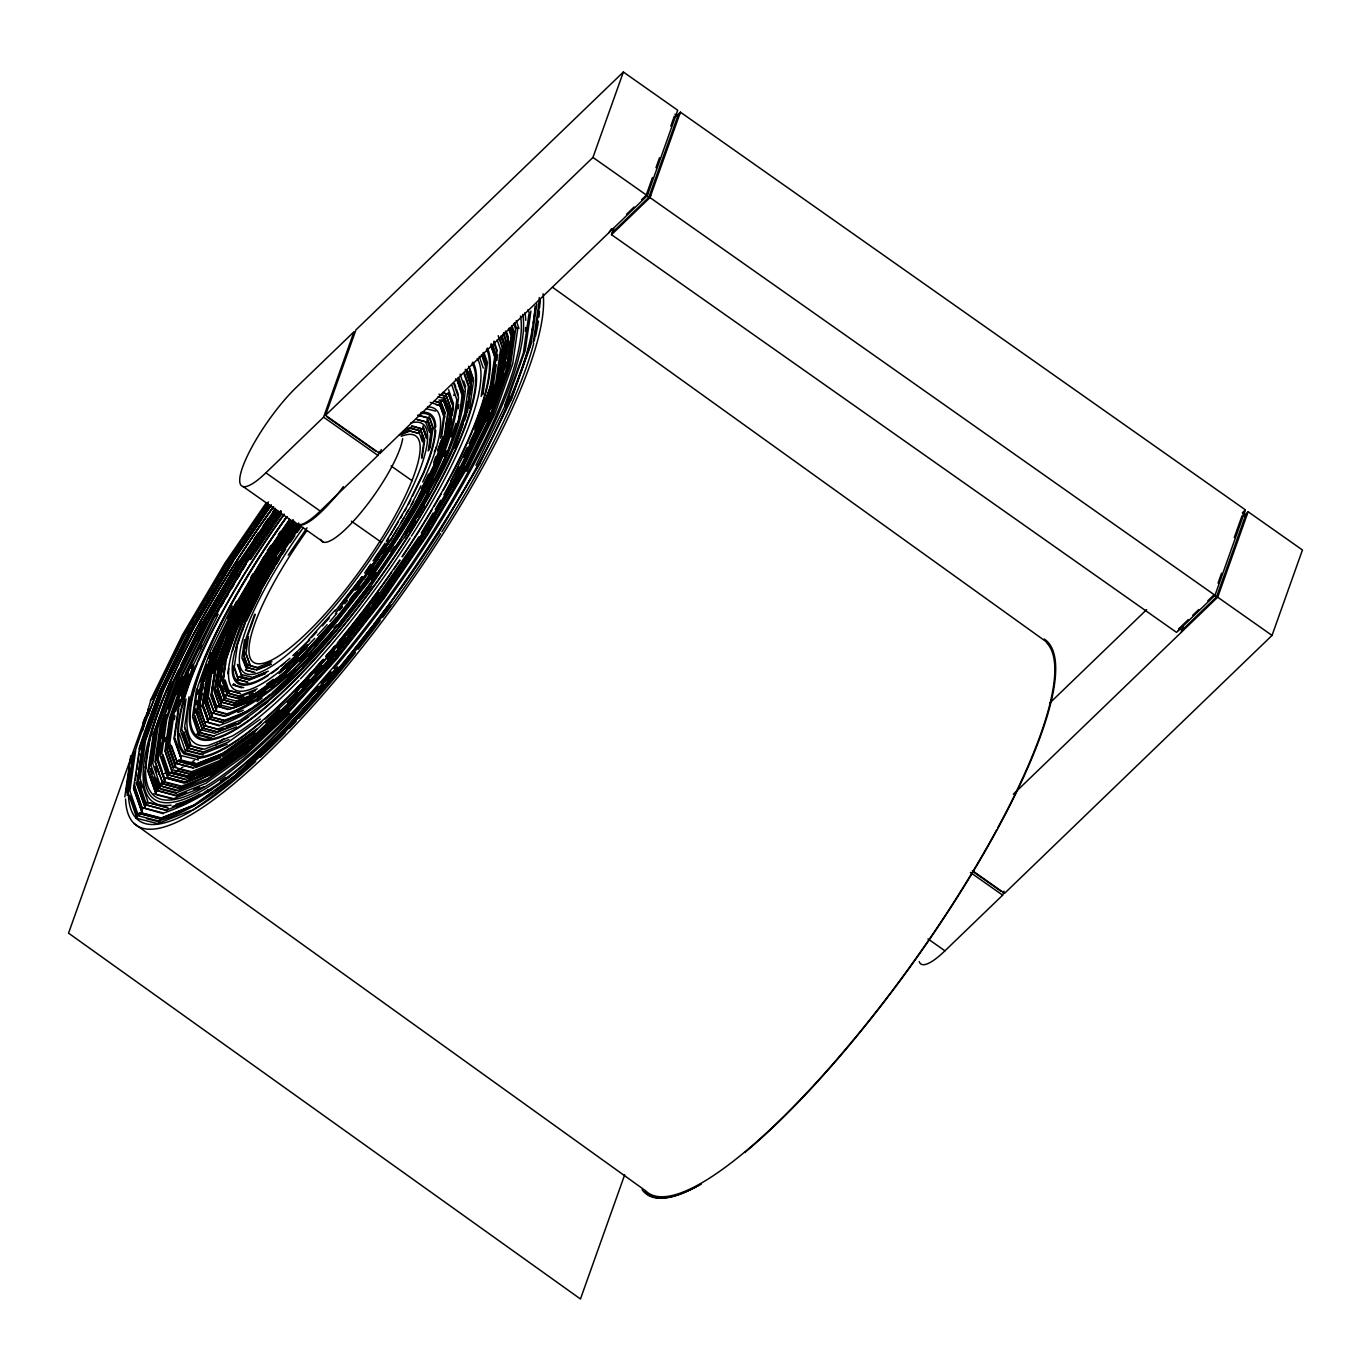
<?xml version="1.0" encoding="UTF-8"?>
<svg xmlns="http://www.w3.org/2000/svg" width="1371" height="1371" viewBox="0 0 1371 1371"><rect width="100%" height="100%" fill="white"/><g stroke="black" fill="none" stroke-linecap="round" stroke-linejoin="round"><path stroke-width="1.5" d="M433.699 465.369L444.444 435.173L446.021 424.41L447.683 412.705L443.159 399.492L447.58 411.197M445.541 431.625L446.38 425.747M124.812 796.928L130.708 755.798M125.926 792.524L129.491 767.743M130.074 763.613L130.965 757.426M127.04 795.3L132.901 754.496M133.998 752.422L128.189 792.884L136.329 816.653M135.643 750.725L129.885 790.861L137.957 814.425L139.568 815.591M139.756 746.492L133.501 788.599L142.001 812.266L134.032 788.976M134.941 782.721L134.341 787.588L142.276 810.758L133.81 787.194M135.54 779.979L136.432 772.301M137.031 769.628L139.139 753.519M139.705 751.017L140.305 746.887M138.317 778.779L141.847 754.17M142.43 750.074L143.03 745.961M143.869 742.277L138.351 780.733L146.08 803.32L147.691 804.486M153.466 733.365L148.085 770.074L156.105 791.872L148.205 769.971M149.319 766.286L151.358 751.325M151.958 747.983L152.832 741.111M153.415 737.821L153.998 733.742M158.231 743.545L155.54 762.225L159.55 773.947L158.402 774.084M158.813 739.397L159.722 733.177M162.018 723.631L157.014 758.386L164.811 781.093L157.237 760.185L161.075 733.468M161.675 729.355L165.754 715.456M157.785 760.579L160.441 742.808M161.041 738.712L163.098 724.402L166.559 714.668M164.726 741.728L165.343 737.495M167.862 734.685L165.463 751.394L172.18 771.033M168.462 730.503L170.261 717.976L185.565 674.995M169.233 734.873L167.159 749.354L173.14 766.852M169.833 730.743L171.906 716.279M169.216 740.786L168.325 746.921L174.905 766.166L176.533 767.332M169.798 736.69L170.672 730.554M171.272 726.459L173.037 714.188M174.357 719.689L174.94 715.662M178.83 708.224L174.288 739.792L181.178 758.711L174.066 737.992L178.573 706.596L193.602 664.387L218.143 614.242M184.914 701.027L180.578 731.24L187.724 749.766L182.326 733.982M186.028 698.936L181.743 728.806L187.741 746.372L189.369 747.538L184.022 731.925M189.061 696.759L184.519 727.555L190.466 744.899M196.516 689.099L192.506 716.964L198.109 733.331M195.059 713.194L195.659 708.961M196.276 704.728L196.876 700.495M197.801 694.137L198.401 689.904M197.304 711.566L199.395 696.931M199.995 692.749L200.903 686.477M203.422 681.061L199.326 708.807L205.736 725.156M200.766 703.734L200.183 707.779L204.93 722.877M201.348 699.673L202.223 693.606M202.805 689.544L203.679 683.461M200.406 709.578L200.989 705.499M204.982 692.509L202.959 706.511L208.186 721.797L202.428 706.134L206.164 680.119L218.606 645.158L238.931 603.634M205.547 688.516L206.404 682.518M203.268 705.105L206.987 679.279M210.054 674.241L206.455 699.244L212.282 716.193L206.147 700.65M207.604 695.457L207.004 699.621L211.494 713.914M208.203 691.292L210.586 674.635L222.565 641.028M214.733 670.368L210.945 695.937L216.378 710.606L211.494 696.314M212.385 690.881L215.264 670.762L226.832 638.286M212.402 691.498L213.259 685.517M213.842 681.507L214.699 675.509M218.674 681.507L217.766 687.779L222.393 701.267L217.235 687.385L220.525 664.421L231.528 633.522L249.471 596.831M219.274 677.325L221.074 664.798M220.611 682.004L221.485 675.834M222.085 671.721L222.668 667.591M223.165 679.656L224.039 673.675M224.604 669.682L225.461 663.684M227.775 673.744C234.698 617.738 269.419 569.993 299.889 524.168M237.097 647.386L234.27 666.991L238.228 678.508M244.552 639.726L241.947 657.806L246.66 669.202M244.758 652.219L244.192 656.161L247.757 666.58L243.661 655.766L246.197 638.012L254.698 614.157M245.323 648.26L246.746 638.406L255.246 614.534M248.408 636.71L245.906 654.121L249.933 664.729L246.437 654.498M421.548 457.76L424.119 439.851L420.52 429.329L424.667 440.228L422.079 458.154M428.18 450.956L431.265 430.288M429.003 450.099L429.843 444.273M430.391 440.382L431.231 434.556M430.117 448.009L432.962 428.249L428.986 416.63M440.605 438.189L443.724 416.39L439.354 403.588L444.804 417.161M441.719 436.098L444.89 413.973L440.451 400.966L445.335 412.877M448.06 429.654L451.093 408.627M450.802 424.582L451.642 418.703M452.207 414.796L453.047 408.918M458.12 408.764L458.719 404.634M459.062 421.086L461.187 406.296M461.804 402.08L462.713 395.739L457.623 380.864M466.586 408.112L467.46 401.96M468.642 393.751L469.533 387.582L464.838 373.872M467.357 412.568L469.448 398.018M470.03 393.854L470.939 387.633M469.585 408.387L473.561 380.692L468.608 366.228M481.187 396.459L485.505 366.417L481.478 354.643M482.832 393.237L483.415 389.227M482.832 394.762L487.202 364.378L483.123 352.484M489.995 388.336L495.188 353.787L491.966 344.378M490.835 387.496L491.452 382.372M491.983 380.23L495.736 354.181L492.497 344.755M496.233 364.686L493.32 384.925L477.794 428.506L463.741 457.263M496.816 360.624L497.69 354.558M498.89 374.831L499.781 368.593M500.381 364.446L500.981 360.282M501.58 356.117L502.471 349.896M499.113 378.979L504.254 343.984L501.546 336.049M500.244 376.014L502.369 360.47M502.968 357.026L504.785 344.361L502.077 336.426M507.973 338.5L503.003 373.083L486.448 419.612L459.422 474.863L423.776 535.101L381.943 596.214M506.447 352.433L503.26 374.711L498.958 386.793M507.03 348.388L507.904 342.304M504.665 369.022L505.83 361.653M506.122 358.894L508.761 341.31M517.878 327.669L512.651 364.12L495.188 413.134L466.723 471.35M528.88 314.507L523.328 353.135L504.836 405.062M530.885 311.08L525.264 350.205L506.533 402.817L475.977 465.3M535.118 306.024C531.28 362.938 503.945 414.179 478.959 464.272C447.323 519.489 413.648 573.746 374.249 623.805M530.217 344.275L531.125 337.952M531.725 333.753L532.634 327.446M533.233 323.23L535.358 308.509M536.815 304.002L531.023 344.292L511.726 398.464L479.576 463.929M533.199 342.99L539.043 302.357M534.313 340.916L540.191 299.941M142.515 730.88L148.616 708.361M446.021 424.41L447.512 418.875M450.116 409.261L450.648 407.307L445.901 394.642L450.545 408.232C448.368 441.051 432.396 470.544 418.069 499.455C394.454 541.819 366.76 581.767 336.032 619.298M429.003 480.364L438.172 461.616L449.414 430.066L452.79 406.587L452.241 401.429M453.835 395.551L454.367 393.597M147.862 710.418L150.827 700.17M147.143 712.423L68.55 933.154L580.464 1298.988L624.679 1174.827M148.119 715.148L153.004 701.386M134.255 754.033C162.858 663.256 213.259 581.355 267.791 504.031A334.558 79.878 -54.3 0 0 262.786 511.006M139.482 747.726C166.748 659.52 216.241 580.31 268.939 505.248M139.191 748.96L158.162 695.68M140.99 744.933L158.419 696.022M139.739 749.354L158.213 697.016M162.292 690.573L142.481 745.584L136.894 784.538L145.257 807.81L137.426 784.932M143.304 744.744L161.161 694.583M143.749 743.956L160.955 695.611M153.175 734.599L170.998 684.129M171.941 682.501L154.563 731.274L149.353 767.571L156.654 788.873L158.265 790.039L153.809 777.083M153.723 734.976L171.529 684.523L178.916 669.425M160.613 726.956L178.658 676.88M168.53 707.642L174.117 691.978M175.505 688.071L178.984 678.285M168.633 708.824L179.738 677.651M176.945 694.754L183.303 676.897M187.21 671.413L171.375 715.885L166.628 748.96L173.277 768.394M188.375 668.757L172.78 712.56L168.102 745.139L175.728 765.052M172.609 714.342L187.056 673.727M189.866 667.506L174.443 710.846L169.798 743.099L177.373 762.807L171.529 745.755M182.36 689.442L187.33 675.509M175.522 711.635L179.721 699.81M181.126 695.868L188.838 674.189M179.515 706.288L193.945 665.792M200.389 681.987L205.307 668.191M202.171 678.045L207.021 664.421M209.112 658.577L211.185 652.733M214.339 647.9L201.486 683.992L197.63 710.846L204.108 727.384L198.692 711.618M201.588 684.54L213.225 651.842M203.131 682.295L216.035 645.638M203.971 681.438L215.881 647.986M212.676 659.297L216.207 649.408M206.695 680.513L218.674 646.461M209.9 675.937L221.399 643.667M223.507 639.383L211.717 672.544L208.169 697.205L214.202 712.457L209.249 697.976M212.779 673.315L217.646 659.657M214.442 671.619C231.202 616.933 261.947 567.92 294.576 521.443M215.555 669.528L227.038 637.275M218.297 668.585L229.608 636.795M221.759 662.861L232.059 633.916M233.567 632.665L222.719 663.101L219.48 685.74L224.57 699.416L220.011 686.117M223.267 663.478L225.29 657.772M228.683 648.26L230.722 642.553M236.977 628.141L226.609 657.206L223.507 678.834L227.86 691.55L229.471 692.698L225.118 679.999M226.044 659.691L236.549 630.163L252.812 596.933M232.419 651.259C246.866 605.177 272.846 563.807 300.438 524.562M236.549 646.992L245.94 620.635L261.261 589.324L281.449 555.204M265.871 472.824L323.59 417.161L354.009 331.748L296.29 387.393A68.293 15.801 -54.9 0 0 242.598 467.22A68.293 15.801 -54.9 0 0 265.871 472.824L320.197 511.057L377.916 455.412L379.339 451.436M325.527 415.31L355.946 329.88L623.377 72.012L677.702 110.246L647.283 195.676L379.853 453.544L325.527 415.31L592.957 157.425L623.377 72.012M379.853 453.544L381.258 449.585M437.503 450.682L440.982 440.914M433.613 462.661L435.738 456.697M437.846 450.751L442.799 436.869M444.992 435.55L434.23 465.763L424.993 484.649M437.383 460.93L447.769 431.762M438.72 462.01L449.26 432.413M444.153 456.629L446.26 450.733M451.145 436.989L456.046 423.245M446.946 455.138L458.36 423.091M453.887 448.506L466.808 412.174L470.699 385.165L465.266 369.296M455.138 446.86L463.038 424.667M464.478 420.64L466.637 414.59M475.223 428.986L490.578 385.868M475.017 429.997L490.287 387.102M491.126 386.245L475.566 430.374L469.105 443.587M476.731 427.735L492.24 384.154L496.902 351.747L493.629 342.236M482.078 425.764L497.999 381.069M499.404 377.728L483.038 424.136L456.097 478.873M483.774 423.502L499.935 378.122M490.784 408.695L492.909 402.714M497.879 388.764L501.426 378.807M486.774 421L489.636 412.962M491.795 406.913L497.519 390.821M487.528 420.383L490.287 412.62M492.326 407.307L504.082 373.872M489.224 418.121L506.036 370.924L511.075 335.826L508.504 328.32M505.916 405.833L509.481 395.842M529.377 345.989C499.987 440.04 445.781 523.688 389.535 603.703C343.401 665.209 293.771 724.402 235.658 775.026M510.783 400.092L529.909 346.366M608.81 232.779L611.483 228.786L614.208 230.688M675.852 116.569L680.41 112.165L1245.399 509.858L1214.997 595.271L1176.507 632.374L611.517 234.681L613.694 228.58M652.459 177.579L646.118 195.385L648.843 197.304L677.737 116.141L679.656 114.29M655.989 167.673L659.502 157.785M670.796 126.115L674.309 116.209M611.517 234.681L649.991 197.578L680.41 112.165M919.238 961.602A68.293 15.801 -54.9 0 0 944.945 950.823L1002.664 895.16L1004.086 891.184M1178.426 630.523L1179.197 628.381L1188.229 619.675M1181.151 632.442L1183.327 626.341M1218.048 583.121L1221.578 573.215M1234.26 537.586L1242.023 515.822M1179.197 628.381L1181.905 630.3L1216.54 596.899L1245.434 515.753L1247.37 513.902M1013.375 794.22L1217.705 597.19L1248.124 511.76L1302.45 549.994L1272.031 635.424L1004.6 893.309L972.347 870.602M434.299 451.95L436.544 446.757M412.397 496.319L423.228 474.126A165.565 39.536 -54.3 0 0 435.721 430.357M150.416 700.495L182.532 634.807L224.913 563.19L266.368 502.643M161.795 679.279L179.31 643.462M152.438 699.638L184.297 634.482L226.678 562.933M153.381 698.01L184.982 633.385M158.368 694.686L189.198 631.654L229.848 562.95L269.213 505.453M159.105 693.777L183.491 643.907M159.105 694.069L189.798 631.294M167.313 677.874L174.785 662.604M176.653 658.783L183.2 645.415M175.591 661.559L180.287 651.962M192.317 629.152L161.332 692.201L142.773 744.35L137.203 783.149L145.532 806.319L137.734 783.527M161.144 693.212L191.563 630.986L231.699 563.155L270.361 506.687M161.881 692.578L191.255 632.511M193.551 628.449L163.766 689.322L145.515 740.58L140.048 778.711L147.708 801.092M180.749 665.655L200.132 626.033L238.537 561.253M201.503 623.839L173.432 681.25L156.225 729.578L151.05 765.532L158.282 786.646L159.893 787.811L156.602 778.214M178.419 677.651L205.821 621.354L241.639 560.825L276.462 509.943M197.801 639.794L206.284 622.485M198.469 639.366L205.958 624.045M186.25 673.041L213.825 616.727L247.38 560.019L280.815 511.194M187.758 671.79L215.058 616.025L248.271 559.882L281.346 511.572M190.946 668.277L192.814 664.472M200.269 649.22L202.137 645.398M232.299 606.051L210.808 650.008L197.63 687.008L193.671 714.531L200.286 731.48L194.751 715.302M227.775 618.304L236.652 601.303M235.298 605.022L213.379 649.528L200.372 686.083L196.464 713.263L202.462 729.629L196.996 713.657M213.91 649.923L236.617 603.566M215.83 646.649L236.532 604.303L263.849 558.151M216.584 646.032L237.149 603.96L264.295 558.083L285.528 527.064M219.36 644.541L239.548 603.274L255.503 576.283M227.466 628.552L236.686 609.684M241.467 601.458L220.851 643.29L208.649 677.565L204.982 703.066L210.654 718.438L205.513 703.46C213.533 634.824 255.143 576.06 292.674 520.123M222.291 641.817L242.77 600.001M226.078 638.92L245.083 600.07L270.481 557.209M227.74 636.452L242.101 607.062M248.237 597.55L230.037 634.773L218.88 666.117L214.904 692.235L219.651 706.134L214.356 691.858C219.103 642.159 247.705 599.024 272.263 556.969M230.534 634.91L232.385 631.14M237.012 621.697L247.157 600.926M232.967 632.082L243.73 610.061M234.492 630.763L253.361 592.923M253.858 593.609L236.018 629.786L225.495 659.297L222.342 681.267L227.295 694.549L222.89 681.661M244.449 621.886L260.027 590.044L280.558 555.324L301.054 525.384M246.472 621.029L260.884 591.569M421.274 488.95L428.557 474.058M416.15 501.255L434.658 463.741L445.575 433.082L448.848 410.272L444.255 396.87L449.26 409.141M416.681 501.649L423.142 488.419M419.509 497.981L436.681 462.867M419.834 499.13L425.336 487.87M426.621 492.497L433.082 479.284M426.621 495.205L446.398 454.744L458.531 420.691L462.164 395.362L457.074 380.487M450.648 481.324L467.254 447.357M459.045 466.843L443.878 494.828M483.243 423.125C427.392 542.231 349.057 651.808 251.304 740.134M484.734 421.874L458.103 476.32L422.645 536.181M479.833 432.173L501.066 376.031L505.95 341.945L503.208 333.924M459.885 475.994L464.512 466.517M460.502 475.634L462.353 471.83M461.804 474.177L490.184 416.476L507.15 368.833L512.24 333.393L510.303 327.72M408.335 504.579L410.769 499.627M400.383 518.341L402.423 514.879M404.462 511.434L406.502 507.973M185.136 632.339L187.261 628.741M190.449 623.342L197.904 610.763M204.279 599.967L211.717 587.388M213.859 583.789L215.984 580.207M218.109 576.608L221.297 571.21M223.422 567.611L225.547 564.012M190.877 629.495L228.152 566.497M196.156 621.2L206.85 603.12M221.828 577.808L223.97 574.192M191.632 630.249L231.939 562.196M193.26 628.809L232.83 562.076M200.063 626.77L202.223 623.12M204.382 619.452L207.638 613.968M209.797 610.301L218.469 595.665M220.628 592.015L228.203 579.196M230.379 575.546L233.618 570.045M235.795 566.394L237.954 562.727M208.255 617.773L215.727 605.142M217.869 601.526L225.358 588.879M227.483 585.263L247.311 553.13M209.54 616.95L211.734 613.265M231.356 580.087L236.823 570.884M235.932 577.774L238.04 574.209M213.053 618.578L247.14 560.979M215.367 616.025L218.64 610.506M220.817 606.822L224.073 601.303M226.249 597.636L228.426 593.951M231.699 588.433L233.875 584.749M237.132 579.23L240.405 573.729M242.581 570.045L245.837 564.526M250.824 577.345L253.018 573.661M234.612 606.119L262.958 558.271M236.223 604.68L263.746 557.706L289.709 519.78M239.994 601.818L265.717 558.357L291.115 521.254M257.645 572.684L265.1 560.088M240.765 602.555L267.396 557.654M242.084 601.098L268.185 557.072M241.313 602.949L243.404 599.401M245.512 595.837L248.665 590.507M250.773 586.959L252.864 583.412M254.972 579.864L257.08 576.3M259.17 572.752L261.278 569.205M263.386 565.657L266.54 560.328M246.78 597.893L248.939 594.226M252.195 588.742L254.355 585.091M256.514 581.424L265.169 566.806M267.345 563.138L270.584 557.654M261.964 572.838L265.237 567.32M267.414 563.635L269.59 559.951M248.082 599.024L273.137 556.832M274.371 556.198C251.339 595.734 224.553 636.264 220.097 682.912L224.587 696.022L226.198 697.188M255.486 589.341L270.327 564.269M253.172 594.706L276.137 555.958M253.704 595.083L276.325 556.849M393.597 529.823L398.447 521.631M390.684 540.243L413.836 501.203M392.997 540.38L416.835 500.158M393.528 540.757L414.573 505.196M401.96 529.343L413.528 509.789M400.521 539.317C427.152 493.663 458.188 446.86 463.329 392.929L458.171 377.848M428.626 492.652C393.477 555.478 350.942 614.157 301.449 666.477M404.325 534.193L417.367 512.137M419.543 508.452C440.142 471.367 461.684 432.533 465.352 389.484L460.09 374.112M404.753 537.792C432.996 489.293 465.866 439.577 471.316 382.355L467.203 370.29M409.226 531.451L415.653 520.603M417.795 516.97L424.205 506.122M421.257 533.045L433.099 513.028M435.258 509.378L440.639 500.278M456.8 477.776L421.857 536.764L381.584 595.58M427.632 530.491L429.774 526.858M431.934 523.225L435.155 517.775M453.424 486.894L458.805 477.811M425.644 535.307L462.49 473.081M438.394 533.508L480.261 462.832M386.811 541.254L388.747 537.98M390.684 534.724L392.62 531.468M386.365 541.305L406.913 506.602L422.474 474.743A164.194 39.211 -54.3 0 0 420.263 413.596M230.311 557.072L233.875 551.862M238.64 544.921L245.769 534.484M248.151 531.023L251.716 525.813M257.662 517.124L263.609 508.435M226.335 563.447L268.442 501.923M230.294 562.881L269.487 505.625M241.125 547.663L244.706 542.436M259.016 521.511L262.598 516.284M231.596 562.71L271.287 504.717M253.584 539.9L258.382 532.873M263.198 525.864L268.013 518.838M272.812 511.811L275.228 508.298M275.297 508.727L239.428 561.133L202.737 623.137L174.922 680.016L157.871 727.881L152.764 763.493L159.91 784.418L161.538 785.566M276.394 509.481L240.85 561.39L204.502 622.811L176.962 679.142L160.064 726.561L155.009 761.83L162.635 782.944L160.167 775.746M249.676 549.668L265.083 527.167M267.448 523.705L274.56 513.32M249.505 551.073L254.338 544.03M259.17 536.969L262.786 531.691M270.036 521.117L272.435 517.587M277.833 510.886L243.507 561.03L208.203 620.669L181.435 675.389L165.034 721.454L160.116 755.712L167.005 775.849M278.159 511.554L244.381 560.893L209.437 619.966L182.943 674.138L166.696 719.758L161.812 753.673L168.65 773.604M248.134 556.609L250.499 553.147M265.888 530.68L268.253 527.218M245.46 561.664L249.076 556.386M275.622 517.604L279.238 512.326M280.712 510.749L246.249 561.099L211.82 619.281L185.719 672.664L169.713 717.581L164.914 751L171.632 770.639M246.797 561.493L280.078 512.857M248.014 560.842L250.413 557.346M256.411 548.571L262.427 539.814M266.025 534.553L272.024 525.796M275.622 520.534L280.421 513.525M259.205 545.092L262.786 539.866M250.482 559.574L281.329 514.519M267.396 550.628L271.012 545.367M278.227 534.827L280.644 531.297M262.615 558.785L289.624 519.335M263.163 559.179L290.155 519.729M287.893 523.619L290.241 520.175M279.667 536.215L282.083 532.702M290.858 521.031C253.464 577.277 211.185 636.024 202.737 704.728L208.478 720.289L203.919 707.008M267.362 556.523L291.389 521.426M267.037 558.168L293.137 520.037M267.825 557.586L293.223 520.483M268.767 556.815L274.697 548.16M286.556 530.834L292.486 522.162M294.114 521.528C259.17 574.072 219.497 628.895 211.58 693.126L216.944 707.59L212.111 693.503M270.138 557.723L293.668 523.362M272.915 554.244L276.428 549.137M278.759 545.709L285.768 535.478M289.281 530.354L293.942 523.533M282.443 540.928L285.973 535.77M271.904 557.483L295.742 522.659M272.452 557.86L296.085 523.311M273.686 557.226L296.65 523.671M275.76 555.358L282.889 544.938M286.47 539.711L295.982 525.813M275.794 556.455L298.724 522.968M281.158 549.788L296.856 526.875M288.27 555.169L307.001 527.818M364.652 573.027L370.667 564.252M373.083 560.739L385.114 543.19M366.074 571.536L370.856 564.561M375.637 557.586L378.036 554.107M389.261 539.968L363.315 577.876L335.295 613.728M363.623 578.031L388.199 542.128M367.411 573.095L380.178 554.432M382.492 551.056L388.301 542.573M368.833 571.57L371.181 568.16M377.025 559.608L380.538 554.484M385.217 547.646L388.73 542.522M364.275 578.819L391.043 539.728M368.85 574.483L373.803 567.251M383.966 552.393L386.296 549M365.766 580.139L393.34 539.866M366.657 581.167C402.885 526.721 445.061 470.39 453.424 403.76L448.625 389.775M382.646 559.008L353.204 599.453M385.011 555.546L388.559 550.371M390.924 546.909L395.653 540.003M371.575 579.847L376.374 572.821M390.786 551.776L394.385 546.515M369.827 584.149L400.863 538.803M371.61 582.726L386.913 560.345M389.278 556.917L401.052 539.694M375.671 577.945L379.253 572.701M419.098 536.695L372.209 603.788M381.755 595.905L422.988 535.684M383.966 595.014L389.912 586.325M393.477 581.115L398.241 574.158M418.172 545.058L421.702 539.9M386.605 591.758L390.187 586.514M383.126 597.396L425.987 534.793M438.737 532.993C393.014 603.051 342.099 669.716 284.465 730.435C246.746 765.584 209.557 805.942 158.59 820.972L137.134 815.539M339.888 609.512L342.082 606.53M335.209 611.158L362.133 576.694M349.588 599.761L354.849 593.043M357.471 589.684L360.093 586.308M365.834 580.053L335.998 618.252L306.041 651.602M366.777 580.996L335.569 620.977L304.293 655.801L274.971 683.272M341.722 614.174L344.275 610.9M348.097 605.999L350.65 602.726M336.306 627.044L369.879 584.063M338.62 625.159L350.068 610.489M356.426 602.349L369.159 586.068M338.671 626.17L341.259 622.862M361.875 596.471L365.749 591.518M371.678 586.103C332.553 637.104 291.475 688.67 237.2 724.334M336.478 646.289L378.362 592.683M378.653 592.838L336.992 646.152L295.108 692.801M336.512 647.318L378.962 592.992M337.54 646.546L340.145 643.205M342.75 639.88L355.757 623.222M358.362 619.881L364.875 611.552M367.479 608.227L375.294 598.219M337.592 648.089L345.286 638.252M347.857 634.962L369.656 607.062M337.729 651.705L381.635 595.494M381.824 595.819L337.249 652.87L292.469 702.723M336.752 654.036L382.115 595.974M346.812 642.793L349.382 639.503M361.893 623.479L364.497 620.138M366.074 618.132L375.071 606.616M377.642 603.326L380.213 600.035M370.101 613.505L375.277 606.907M336.855 656.623L383.195 597.31M371.644 627.13L337.883 670.368L285.614 728.549L236.617 774.461L193.088 805.651L160.03 818.71L138.762 813.329L160.578 819.104L193.619 806.045L212.351 792.558M391.026 605.022C332.416 681.421 270.892 758.677 189.575 812.129A334.558 79.878 -54.3 0 1 128.428 794.666M305.733 653.401L295.896 663.17M336.495 617.601C306.573 649.923 277.799 688.019 234.801 702.843L222.668 699.758L235.881 703.614M308.544 639.777L335.175 610.112M337.026 617.995C306.624 650.848 277.233 690.093 233.344 705.122L221.022 702.003L233.893 705.517L253.018 697.942L264.534 689.664M306.179 653.521L310.326 648.894M317.232 641.217L322.751 635.064M329.657 627.37L337.06 619.024M314.182 645.672L319.786 639.434M326.795 631.637L332.399 625.399M317.524 642.948L320.317 639.829M327.326 632.014L332.93 625.776M308.406 656.418L311.234 653.247M333.924 628.004L336.752 624.85M336.803 626.393C303.248 662.536 270.773 705.722 222.41 722.243L208.752 718.781L223.49 723.014M331.799 632.956C299.049 668.157 266.711 709.287 219.686 725.293L205.753 721.746L219.309 725.945M316.324 651.276L320.523 646.581M326.144 640.326L331.765 634.07M295.913 689.75L302.991 681.884M305.819 678.731L311.474 672.441M315.707 667.711L322.785 659.845M325.613 656.692L336.923 644.096M293.96 694.703L337.026 646.666M297.867 692.321L287.362 702.672M302.134 687.591L309.212 679.69M314.902 673.367L321.996 665.466M327.669 659.16L334.764 651.259M295.039 699.244L338.226 651.071M300.557 693.623L306.281 687.265M309.143 684.078L330.6 660.188M334.884 655.407L337.746 652.236M338.26 652.099C292.811 701.198 248.854 759.911 183.234 782.361L164.828 777.7L184.314 783.132L212.933 771.822L233.036 757.375M325.732 667.677L328.526 664.558M335.518 656.76L338.311 653.641M312.382 682.621L316.615 677.891M329.348 663.735L333.581 659.023M329.314 664.301L332.159 661.13M337.352 655.972C291.063 705.808 246.266 765.292 179.601 788.068L160.733 783.287L180.681 788.839M337.746 666.769C287.533 720.632 238.623 785.514 166.371 810.038L145.806 804.828L167.433 810.809M337.266 667.917C286.71 722.226 236.498 788.479 163.646 813.037L142.824 807.759L163.372 813.723M317.695 691.07L323.316 684.797M327.549 680.102L331.782 675.389M319.46 691.412L285.408 729.303L276.188 737.958M322.288 688.242L326.538 683.512M332.228 677.188L337.9 670.882M337.969 672.921L284.602 732.337L234.578 779.208M245.786 719.072L247.98 716.844L239.462 722.928L217.115 731.771L202.737 728.121L217.663 732.148M267.585 696.759L269.779 694.531M626.547 214.27L634.07 207.004M641.594 199.738L648.037 193.534M612.271 232.556L650.762 195.453M1242.332 512.823L1245.399 509.858M1244.645 511.983L1242.726 513.834L1245.434 515.753M1049.843 702.963L1146.636 609.615M1243.514 516.216L1248.124 511.76M1192.753 615.322L1198.768 609.512M1207.8 600.806L1213.832 594.997L1216.54 596.899M298.981 661.439L305.767 655.047M280.695 669.871L307.121 645.107M281.655 669.288L307.858 644.73M282.597 668.722L307.07 645.792M281.244 670.248L290.566 661.508M295.228 657.155L307.67 645.501M284.671 667.677L289.264 663.375M303.025 650.471L295.382 657.652A172.506 41.199 -54.3 0 0 314.747 638.338M280.421 672.167L307.258 647.026M279.067 673.692L306.316 648.157M285.973 668.757L293.428 661.765M286.196 668.791L289.23 665.963M293.771 661.696L298.312 657.446M290.618 666.683L274.731 680.462M299.838 658.046L307.532 650.848M279.033 678.679L283.711 674.292M304.002 655.304L307.121 652.373M277.405 682.518L286.522 673.966M287.173 677.068L294.885 669.836M272.349 692.663L303.539 663.427M276.582 690.727L281.106 686.494M294.902 693.572L254.046 732.097L219.514 756.929L192.711 767.52L175.471 763.15L193.791 768.291M265.871 722.808L279.684 709.87M293.617 700.821L252.264 739.569L215.35 766.012L187.433 777.049L169.456 772.49M293.411 701.592L250.482 742.054L214.167 768.188L185.959 779.328L167.828 774.735L185.034 779.585M271.184 722.74L274.234 719.861M283.437 711.258L286.488 708.379M291.098 704.077L294.148 701.215M251.561 742.825L257.782 736.998M273.326 722.431L281.106 715.148M251.716 742.945L257.782 737.272M260.798 734.428L265.34 730.177M281.998 714.565L288.064 708.893M260.456 735.336L266.54 729.629M281.741 715.388L287.841 709.681M261.347 734.822L265.888 730.554M291.252 707.299L248.031 747.795L210.62 774.701L181.589 786.183L162.909 781.436L163.989 782.207M249.111 748.583L252.195 745.687M289.641 713.4L244.758 755.455L205.924 783.372L175.779 795.3L156.38 790.382L176.842 796.071L186.267 792.352M245.426 766.766L231.099 779.088M253.121 759.568L270.036 743.716M254.526 759.448L259.119 755.147M277.679 680.205L286.779 671.687M276.856 682.124L290.138 669.716M215.847 745.087L217.818 743.459M219.771 741.831L223.696 738.575M266.659 684.163L273.412 679.313M279.324 676.383L255.383 693.606L236.806 700.941M271.304 682.912L255.914 693.983L237.337 701.335L225.375 698.302M267.825 687.299L274.389 682.569M275.194 683.324L249.591 701.524L229.9 709.304L217.218 706.082L227.894 709.544M257.388 696.914L265.717 690.915M270.721 687.317L274.063 684.917M257.045 701.678L262.015 698.113M250.962 708.824L245.889 712.457L224.947 720.735L210.928 716.93L224.416 720.358L245.358 712.063M254.338 706.391L272.88 693.04M262.924 705.517L267.928 701.901M260.336 719.072L228.306 742.105L203.456 751.925L187.467 747.88L202.531 752.199M220.697 754.753L256.771 729.046M256.36 729.989L221.245 755.147L194.716 765.635L177.116 760.922L194.168 765.241L223.49 753.742M233.636 746.458L240.405 741.591M248.854 735.507L253.926 731.857M222.325 756.466L255.126 732.868M221.554 761.094L233.378 752.61M236.737 750.177L246.866 742.893M250.242 740.477L253.618 738.044M217.012 765.704L252.795 739.963M233.533 756.346L213.516 770.742L185.051 782.001L166.731 777.357L185.582 782.378L212.162 771.873M236.875 753.947L248.545 745.55M236.395 754.958L248.117 746.527M217.389 768.737L220.731 766.338M205.119 791.975L208.512 789.525M220.423 780.956L225.512 777.288M207.964 792.01L213.105 788.308M226.815 778.454L230.242 775.986M215.761 790.107L227.689 781.539M175.042 771.513L176.653 770.588L190.158 773.998L217.646 763.133L253.069 737.649L294.028 699.296L337.694 650.677L381.104 595.117L421.308 536.369L455.566 478.479L481.547 425.37L497.45 380.675L502.232 347.429L498.221 335.706M178.264 769.662L179.875 768.754L191.614 771.719L218.829 760.956L253.892 735.747L294.422 697.77L337.643 649.648L380.624 594.637L420.417 536.507L454.332 479.199L480.039 426.621L495.805 382.372L500.535 349.468L497.227 339.802M181.486 767.829L183.097 766.92M184.708 765.995L186.319 765.087M221.828 754.067L195.436 764.487L178.47 760.185L189.558 763.253L191.169 762.327L196.704 763.733L222.959 753.365M192.78 761.419L194.391 760.494M197.613 758.66L201.091 756.878A252.967 60.41 -54.3 0 0 323.419 659.28M407.187 428.746L412.791 426.535L420.486 428.489M403.451 431.334L410.786 428.438L420.246 430.837L410.255 428.043M400.332 434.281L409.329 430.717L419.149 433.459L409.878 431.111L399.081 435.378M271.938 661.696L257.405 667.454L248.048 665.072L258.485 668.225M270.755 663.872L255.949 669.734L246.403 667.317L254.578 669.631M256.48 670.128L271.304 664.267M268.305 671.173L252.641 677.36L242.564 674.806M266.043 672.561L250.105 678.868L239.856 676.263M264.911 673.264L248.837 679.622L238.503 677L249.385 680.016L265.46 673.658M257.2 688.859L239.171 695.988L227.586 693.058L240.251 696.759M255.486 690.658L237.183 697.89L225.41 694.908L226.472 695.68M243.747 696.485L238.263 698.662L228.443 696.177M249.248 694.326L252.898 692.869M232.419 707.796L251.836 700.118M252.384 700.512L232.967 708.173L220.474 705.02M237.8 712.492L243.387 710.281M222.788 728.412L219.12 729.869L203.833 725.499L218.04 729.098L240.096 720.375L268.527 699.93L301.38 669.151L336.426 630.146L371.25 585.554L403.52 538.426L431.008 491.966L451.847 449.362L464.615 413.494L468.454 386.811L463.758 373.101M226.472 726.956L235.658 723.322M239.994 723.322L214.579 733.279L200.029 729.578L201.64 730.743M236.566 726.887L213.67 735.953L199.463 732.594M228.957 739.552L204.382 749.252L188.564 745.258L202.051 749.423M216.001 748.172L221.742 745.91M227.14 744.282L202 754.204L185.839 750.108M195.71 767.537L220.594 757.7M192.66 773.621L218.195 763.527M216.464 765.309L188.701 776.294L172.917 772.301L169.935 772.661M215.024 766.475L189.232 776.672L171.358 772.147M189.832 776.689L215.881 766.389M188.924 779.362L194.562 777.134M198.315 775.643L207.724 771.924M193.808 789.37L199.463 787.125M204.159 786.611L173.603 798.693L153.929 793.706M172.3 806.594L180.218 803.457M188.135 800.321L194.082 797.973M176.842 807.091L186.233 803.372M194.202 804.966L161.298 817.973L140.116 812.592L162.378 818.744M191.289 810.347L157.682 823.628L136.055 818.144M161.864 773.655L163.012 773.518L165.086 779.585L164.006 778.814M164.177 773.381L165.325 773.227M442.576 392.466L447.786 394.3L443.656 393.237M438.96 394.214L445.609 396.15L441.548 395.105M437.949 396.853L443.981 398.378M438.926 400.006L442.884 401L441.256 399.852M434.316 400.983L440.708 402.851L434.864 401.377M430.323 402.371L439.611 405.473L435.772 404.514M426.295 408.747L435.515 411.077M417.727 415.105L428.163 417.744M418.275 415.482L428.712 418.138M416.63 419.303L427.324 422.268L417.161 419.68M411.711 425.764L422.422 428.969M245.306 669.939L255.023 672.407M245.837 670.333L253.618 672.304M240.936 677.034L249.145 679.125M236.857 679.245L247.38 681.901M237.406 679.622L247.928 682.295M243.747 687.608L232.762 684.832L241.707 687.848M240.096 693.315L228.683 690.418L240.628 693.709M228.597 715.028L213.945 710.572L226.969 713.863C287.979 690.453 327.618 630.729 367.617 582.109C404.873 526.121 448.231 468.197 456.834 399.681L451.899 385.302M215.264 714.051L224.707 716.45M201.314 733.057L214.202 736.33M196.756 734.068L211.665 737.838M198.367 735.216L209.557 738.061M186.902 750.88L203.079 754.993M200.852 756.826L184.725 752.73A252.967 60.41 -54.3 0 1 197.681 662.656M181.743 755.712L198.367 759.928M197.253 764.11L180.355 759.842M189.558 763.253L195.984 764.881M177.647 768.942L191.272 772.387M172.986 769.902L190.689 774.392M170.004 772.884L187.964 777.426M166.062 782.738L180.595 786.423M175.951 790.553L159.105 785.532L178.144 790.364L207.724 778.659L245.855 751.239L289.898 709.972L336.889 657.652L383.606 597.859L426.861 534.673L463.724 472.378L491.675 415.224L508.795 367.137L513.936 331.354L511.983 325.63M161.007 789.422L176.379 793.312M156.98 794.974L174.683 799.464M167.279 807.382L146.903 802.206L168.342 808.153M146.56 818.676L160.201 822.137M174.1 767.28L179.875 768.754M675.012 114.239L677.737 116.141M592.957 157.425L647.283 195.676M649.991 197.578L1214.997 595.271M1217.705 597.19L1272.031 635.424M327.069 416.938L375.962 451.35M972.776 871.442L1000.71 891.116M323.59 417.161L377.916 455.412M970.411 872.453L1002.664 895.16M391.129 466.003L412.14 480.775M351.422 521.203L381.172 542.145M927.978 938.878L944.945 950.823M323.659 542.213L299.221 525.007A68.293 15.801 -54.9 0 0 343.401 486.636M243.113 486.551L297.438 524.785M552.547 287.276L1046.93 642.245M428.146 421.137L427.067 420.366L430.94 431.694M425.97 422.988L429.689 432.653M419.954 432.328L418.892 431.557L422.422 441.89M233.584 683.718L235.212 684.866M213.379 713.571L212.299 712.8L225.512 716.159C287.122 692.612 327.738 631.688 368.096 582.572C405.867 525.83 449.825 467.1 458.531 397.641L453.544 383.057M180.389 756.432L181.452 757.22L175.145 738.763M159.07 788.925L157.459 787.759L176.688 792.644L206.541 780.836L245.032 753.159L289.504 711.498L336.923 658.697L384.086 598.339L427.752 534.536L464.958 471.658L493.166 413.973L510.458 365.423L515.65 329.314L513.662 323.522M133.878 823.371L645.621 1190.799A340.059 81.197 -54.3 0 0 701.746 1182.865A338.106 80.735 -54.3 0 0 796.105 1103.929A340.059 81.197 -54.3 0 0 996.768 829.661M145.035 766.886L146.251 768.154M454.624 383.829L455.84 387.342M451.71 403.4L448.077 392.791L453.338 406.964M158.093 759.157L162.395 771.719M528.024 309.606L529.96 315.279M516.284 320.66L518.958 328.457M514.622 322.768L516.61 328.543M511.366 328.492L513.32 334.164M509.584 329.091L512.154 336.598M506.516 331.868L508.418 337.42M505.453 331.096L508.041 338.654M505.436 332.193L508.195 340.282M503.603 332.69L506.345 340.711M501.101 335.912L503.808 343.795M501.238 337.489L503.945 345.389M499.438 338.037L502.78 347.806M494.057 341.105L497.313 350.616M491.572 344.344L495.411 355.586M491.024 343.95L494.88 355.192M491.915 347.668L495.102 356.991M490.732 345.423L494.571 356.597M484.203 353.255L487.596 363.161M482.541 355.415L485.9 365.234M479.267 356.426L483.26 368.062M469.773 368.422L473.492 379.27M468.813 371.455L472.258 381.498M466.483 371.661L471.23 385.542M463.689 381.035L465.66 386.811M459.251 378.636L463.775 391.815M456.457 389.193L458.36 394.728M430.186 418.943L433.493 428.626M431.796 430.665L427.341 418.858L431.368 430.58M422.971 425.97L426.689 436.783M423.228 427.855L426.912 438.583M422.696 427.478L426.364 438.189M421.137 435.772L422.902 440.948M243.027 658.577L246.06 667.437M237.92 664.695L241.759 675.92L237.372 664.318M233.738 666.597L237.68 678.114M222.359 685.946L224.278 691.567M216.601 690.196L221.297 703.889L215.521 689.424M211.802 694.908L216.652 709.098L211.254 694.531M199.635 707.402L205.067 723.203M193.585 717.736L199.189 734.102M185.068 727.932L190.997 745.293M179.412 733.674L185.548 751.616M169.181 745.91L175.077 763.133M162.892 754.444L169.044 772.387M161.195 756.501L168.085 776.62M155.026 766.56L156.98 772.25M148.428 771.77L155.831 793.363L147.897 771.376M139.962 781.881L141.899 787.537M134.649 786.183L142.55 809.267L134.118 785.789M129.954 795.643L137.408 817.424M150.964 768.72L152.627 773.604M455.635 378.79L455.669 380.127M140.87 744.282L140.905 745.653M141.127 755.078L141.23 759.26M543.105 293.822A340.059 81.197 -54.3 0 1 343.641 670.299A340.059 81.197 -54.3 0 1 125.566 799.104M142.721 723.477A340.059 81.197 -54.3 0 1 145.12 717.239M539.197 297.576A334.558 79.878 -54.3 0 1 539.608 307.79M539.437 311.388A334.558 79.878 -54.3 0 1 538.923 317.095M538.409 321.105A334.558 79.878 -54.3 0 1 535.495 336.358M533.747 343.367A334.558 79.878 -54.3 0 1 441.856 531.811M440.691 533.645A334.558 79.878 -54.3 0 1 382.732 617.327M380.178 620.737A334.558 79.878 -54.3 0 1 358.105 649.271M355.483 652.562A334.558 79.878 -54.3 0 1 298.947 718.215M296.17 721.197A334.558 79.878 -54.3 0 1 289.247 728.481M285.151 732.731A334.558 79.878 -54.3 0 1 260.25 757.238M255.691 761.488A334.558 79.878 -54.3 0 1 193.362 809.833M153.706 699.416A334.558 79.878 -54.3 0 1 157.631 690.47M172.986 658.269A334.558 79.878 -54.3 0 1 178.041 648.432M186.405 632.768A334.558 79.878 -54.3 0 1 189.284 627.507M191.255 623.959A334.558 79.878 -54.3 0 1 193.26 620.412M195.282 616.813A334.558 79.878 -54.3 0 1 198.367 611.415M200.474 607.781A334.558 79.878 -54.3 0 1 202.6 604.148M205.821 598.664A334.558 79.878 -54.3 0 1 207.998 594.997M210.209 591.329A334.558 79.878 -54.3 0 1 212.436 587.645M215.813 582.127A334.558 79.878 -54.3 0 1 218.075 578.442M220.371 574.775A334.558 79.878 -54.3 0 1 222.668 571.09M231.802 556.797A334.558 79.878 -54.3 0 1 238.691 546.258M243.387 539.197A334.558 79.878 -54.3 0 1 246.951 533.885M252.984 525.059A334.558 79.878 -54.3 0 1 259.085 516.267M427.478 406.93A172.506 41.199 -54.3 0 1 422.714 482.026M420.966 485.728A172.506 41.199 -54.3 0 1 411.146 504.854M408.215 510.149A172.506 41.199 -54.3 0 1 406.21 513.731M404.119 517.364A172.506 41.199 -54.3 0 1 400.915 522.865M397.607 528.401A172.506 41.199 -54.3 0 1 390.718 539.489M386.159 546.601A172.506 41.199 -54.3 0 1 381.464 553.695M377.865 559.025A172.506 41.199 -54.3 0 1 370.478 569.65M364.223 578.339A172.506 41.199 -54.3 0 1 355.26 590.318M347.394 600.429A172.506 41.199 -54.3 0 1 344.755 603.72M342.116 606.976A172.506 41.199 -54.3 0 1 339.477 610.198M336.855 613.351A172.506 41.199 -54.3 0 1 329.948 621.474M327.172 624.662A172.506 41.199 -54.3 0 1 317.472 635.407M286.419 665.723A172.506 41.199 -54.3 0 1 228.871 668.517M362.252 576.54A164.194 39.211 -54.3 0 1 341.465 603.497M329.297 617.995A164.194 39.211 -54.3 0 1 322.322 625.861M316.804 631.894A164.194 39.211 -54.3 0 1 311.371 637.635M308.441 640.634A164.194 39.211 -54.3 0 1 292.846 655.612M289.847 658.286A164.194 39.211 -54.3 0 1 233.139 666.066M235.983 649.477A164.194 39.211 -54.3 0 1 238.64 640.617M242.153 630.9A164.194 39.211 -54.3 0 1 244.638 624.748M401.275 436.321A139.208 33.247 -54.3 0 1 380.058 541.065A139.208 33.247 -54.3 0 1 257.32 663.701A139.208 33.247 -54.3 0 1 306.847 530.68M421 412.448A165.565 39.536 -54.3 0 1 435.738 426.981M358.654 581.955A165.565 39.536 -54.3 0 1 345.509 599.007M309.829 639.777A165.565 39.536 -54.3 0 1 300.266 649.288M297.13 652.27A165.565 39.536 -54.3 0 1 294.028 655.132M285.065 662.981A165.565 39.536 -54.3 0 1 281.535 665.878M278.056 668.585A165.565 39.536 -54.3 0 1 271.372 673.469M268.185 675.595A165.565 39.536 -54.3 0 1 235.144 650.317M235.606 648.62A165.565 39.536 -54.3 0 1 244.775 623.291M254.321 602.932A165.565 39.536 -54.3 0 1 259.41 593.146M260.49 591.175A165.565 39.536 -54.3 0 1 268.665 576.66M270.841 572.958A165.565 39.536 -54.3 0 1 274.217 567.354M276.514 563.618A165.565 39.536 -54.3 0 1 278.844 559.882M282.272 554.484A165.565 39.536 -54.3 0 1 285.579 549.394M290.104 542.59A165.565 39.536 -54.3 0 1 294.765 535.753M297.13 532.359A165.565 39.536 -54.3 0 1 300.712 527.304M472.824 362.167A233.55 55.765 -54.3 0 1 369.844 591.964A233.55 55.765 -54.3 0 1 195.556 736.707A233.55 55.765 -54.3 0 1 286.608 516.833M1046.433 642.605A340.059 81.197 -54.3 0 1 997.831 827.69M644.798 1191.896A341.448 81.523 -54.3 0 0 701.164 1183.944L700.667 1184.304A341.448 81.523 -54.3 0 1 642.108 1189.737M487.322 348.08A254.355 60.735 -54.3 0 1 443.124 490.407M441.171 493.92A254.355 60.735 -54.3 0 1 433.99 506.413M431.865 510.029A254.355 60.735 -54.3 0 1 402.406 556.677M400.006 560.225A254.355 60.735 -54.3 0 1 393.923 569.102M391.472 572.65A254.355 60.735 -54.3 0 1 363.675 610.626M361.07 614.019A254.355 60.735 -54.3 0 1 340.042 640.308M334.627 646.769A254.355 60.735 -54.3 0 1 326.178 656.64M323.35 659.879A254.355 60.735 -54.3 0 1 264.586 719.329M261.672 721.832A254.355 60.735 -54.3 0 1 200.355 758.026L183.92 753.861A254.355 60.735 -54.3 0 1 283.986 514.245M410.546 423.056A153.089 36.554 -54.3 0 1 379.836 545.23A153.089 36.554 -54.3 0 1 247.551 674.172A153.089 36.554 -54.3 0 1 303.437 527.458M522.728 314.387A308.389 73.64 -54.3 0 1 333.941 668.585M331.114 671.91A308.389 73.64 -54.3 0 1 321.191 683.375M318.346 686.614A308.389 73.64 -54.3 0 1 144.503 775.42L149.885 737.975A308.389 73.64 -54.3 0 1 273.514 506.687A311.131 74.291 -54.3 0 0 171.067 805.137M486.482 349.177A252.967 60.41 -54.3 0 1 402.029 556.626M399.647 560.173A252.967 60.41 -54.3 0 1 337.403 642.93M334.627 646.238A252.967 60.41 -54.3 0 1 326.229 656.058M198.435 660.908A252.967 60.41 -54.3 0 1 284.26 514.416M520.5 316.101A305.63 72.971 -54.3 0 1 365.303 627.678A305.63 72.971 -54.3 0 1 151.341 792.781A305.63 72.971 -54.3 0 1 273.514 506.687M472.001 363.281A232.162 55.44 -54.3 0 1 369.622 591.689A232.162 55.44 -54.3 0 1 196.361 735.593A232.162 55.44 -54.3 0 1 286.882 517.021M477.228 358.534A239.102 57.085 -54.3 0 1 411.403 536.112M410.255 537.946A239.102 57.085 -54.3 0 1 300.455 678.799M299.084 680.222A239.102 57.085 -54.3 0 1 232.385 735.97L208.375 745.464A239.102 57.085 -54.3 0 1 286.796 516.576M524.956 312.691A311.131 74.291 -54.3 0 1 525.727 320.351M525.659 327.429A311.131 74.291 -54.3 0 1 525.367 331.285M294.645 714.497A311.131 74.291 -54.3 0 1 291.869 717.393M200.097 794.049A311.131 74.291 -54.3 0 1 176.088 804.143M1044.239 639.057A341.448 81.523 -54.3 0 1 980.968 858.435A341.448 81.523 -54.3 0 1 744.847 1152.531M402.663 438.651A68.293 15.801 -54.9 0 1 362.458 510.68A68.293 15.801 -54.9 0 1 320.643 539.369M320.197 511.057A68.293 15.801 -54.9 0 1 294.474 521.837"/></g></svg>
